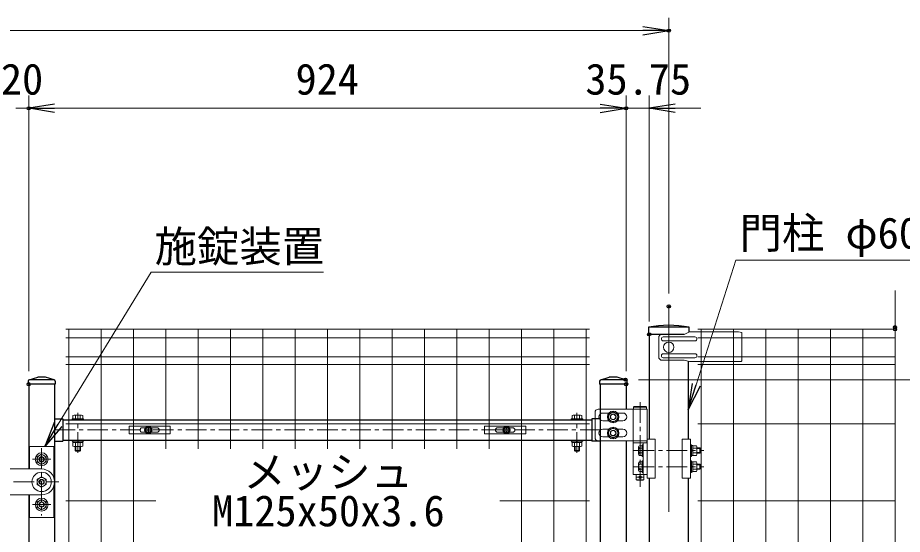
# Model space of a CAD drawing. Units: millimetres, scale not verified. Extents: x -4200 to 4200, y -2970 to 2970.
# Drawn here: x 1189 to 2557, y 361 to 1159 of the extents above; entities that cross this region are included whole.
import ezdxf
from ezdxf.enums import TextEntityAlignment as Align

# ---------------------------------------------------------------- set-up
doc = ezdxf.new("R2010")
doc.units = ezdxf.units.MM
doc.header["$LTSCALE"] = 10
doc.header["$PDMODE"] = 32
doc.header["$PDSIZE"] = 5
doc.linetypes.add('USER1', pattern=[50.8, 31.75, -6.35, 6.35, -6.35])
for name, color, linetype, lineweight in [('0-0_D-STR-TXT', 7, 'Continuous', 13), ('0-2_D-BMK', 2, 'USER1', 13), ('0-3_D-STR1', 1, 'Continuous', 25), ('0-6_D-STR3', 3, 'Continuous', 13), ('0-7_D-STR-DIM', 7, 'Continuous', 13), ('0-9_Defpoints', 6, 'Continuous', 25), ('0-E_D-STR2', 7, 'Continuous', 13)]:
    doc.layers.add(name, color=color, linetype=linetype, lineweight=lineweight)
doc.layers.add('0-8_0', color=7, linetype='Continuous')
doc.layers.add('0-B_NER', color=7, linetype='Continuous')
doc.styles.add('ＭＳ ゴシック', font='')
doc.styles.get('ＭＳ ゴシック').set_extended_font_data('MS Gothic')

# ---------------------------------------------------------------- blocks, each defined once
blk = doc.blocks.new('_Open')
at = {"layer": '0-8_0'}
blk.add_line((-10, 1.667), (0, 0), dxfattribs=at)
blk.add_lwpolyline([(-10, -1.667), (0, 0), (-10, 0)], dxfattribs=at)
blk = doc.blocks.new('U8')
at = {"layer": '0-2_D-BMK'}
for p, q in [((19359.3, 7870.4), (19359.3, 6565.6)), ((10662.5, 7089), (10662.5, 7709.9)), ((18382.5, 7089), (18382.5, 7709.9)), ((10302.5, 7442.5), (18742.5, 7442.5)), ((10102.5, 7160), (10102.5, 6120)), ((19261.3, 7125), (20343.3, 7125)), ((9961.3, 6990), (10243.7, 6990)), ((19261.3, 6875), (20343.3, 6875)), ((19409.3, 6715), (19309.3, 6715)), ((9160.4, 6640), (10370.9, 6640)), ((9961.3, 6290), (10243.7, 6290))]:
    blk.add_line(p, q, dxfattribs=at)
at = {"layer": '0-3_D-STR1'}
for p, q in [((9909.4, 8218.9), (10042.5, 8260)), ((10292.1, 8220), (9916.5, 8220)), ((10162.5, 8260), (10042.5, 8260)), ((10295.6, 8218.9), (10162.5, 8260)), ((18749.4, 8218.9), (18882.5, 8260)), ((19132.1, 8220), (18756.5, 8220)), ((19002.5, 8260), (18882.5, 8260)), ((19135.6, 8218.9), (19002.5, 8260)), ((9892.5, 8196), (9892.5, 8150)), ((10312.5, 8150), (9892.5, 8150)), ((9902.5, 8150), (9902.5, 6840)), ((10302.5, 8150), (10302.5, 300)), ((10312.5, 8196), (10312.5, 8150)), ((18732.5, 8196), (18732.5, 8150)), ((19152.5, 8150), (18732.5, 8150)), ((18742.5, 8150), (18742.5, 300)), ((19142.5, 8150), (19142.5, 7765)), ((19152.5, 8196), (19152.5, 8150)), ((10302.5, 7617.5), (10432.5, 7617.5)), ((10432.5, 7617.5), (10432.5, 7267.5)), ((10432.5, 7597.5), (18612.5, 7597.5)), ((18742.5, 7617.5), (18612.5, 7617.5)), ((18612.5, 7617.5), (18612.5, 7267.5)), ((10302.5, 7267.5), (10432.5, 7267.5)), ((10432.5, 7287.5), (18612.5, 7287.5)), ((18742.5, 7267.5), (18612.5, 7267.5)), ((19142.5, 7275), (19142.5, 2650)), ((9902.5, 6440), (9902.5, 300))]:
    blk.add_line(p, q, dxfattribs=at)
for centre, start, end in [((9916.5, 8196), 90, 180), ((10288.5, 8196), 0, 72.84994), ((18756.5, 8196), 90, 180), ((19128.5, 8196), 0, 72.84994)]:
    blk.add_arc(centre, 24, start, end, dxfattribs=at)
at = {"layer": '0-6_D-STR3'}
for p, q in [((19269.3, 7805), (19259.3, 7795)), ((19449.3, 7805), (19269.3, 7805)), ((19449.3, 7805), (19459.3, 7795)), ((10587.5, 7613.5), (10587.5, 7668)), ((10718.8, 7673.5), (10606.3, 7673.5)), ((10625, 7613.5), (10625, 7668)), ((10700, 7613.5), (10700, 7668)), ((10737.5, 7613.5), (10737.5, 7668)), ((18307.5, 7613.5), (18307.5, 7668)), ((18326.2, 7673.5), (18438.7, 7673.5)), ((18345, 7613.5), (18345, 7668)), ((18420, 7613.5), (18420, 7668)), ((18457.5, 7613.5), (18457.5, 7668)), ((18662.2, 7715), (18662.2, 7325)), ((19250.8, 7765), (18712.2, 7765)), ((18875.4, 7705), (18782.2, 7705)), ((19009.6, 7705), (19092.2, 7705)), ((19250.8, 7275), (19250.8, 7765)), ((19467.8, 7765), (19250.8, 7765)), ((19459.3, 7795), (19259.3, 7795)), ((19259.3, 7765), (19259.3, 7795)), ((19459.3, 7765), (19259.3, 7765)), ((19459.3, 7765), (19459.3, 7795)), ((19467.8, 7765), (19467.8, 6700)), ((10572.5, 7613.5), (10572.5, 7597.5)), ((10572.5, 7613.5), (10752.5, 7613.5)), ((10572.5, 7597.5), (10752.5, 7597.5)), ((10737.5, 7613.5), (10587.5, 7613.5)), ((10752.5, 7613.5), (10752.5, 7597.5)), ((18292.5, 7613.5), (18292.5, 7597.5)), ((18472.5, 7613.5), (18292.5, 7613.5)), ((18472.5, 7597.5), (18292.5, 7597.5)), ((18307.5, 7613.5), (18457.5, 7613.5)), ((18472.5, 7613.5), (18472.5, 7597.5)), ((18875.4, 7585), (18782.2, 7585)), ((19009.6, 7585), (19092.2, 7585)), ((18875.4, 7455), (18782.2, 7455)), ((19009.6, 7455), (19092.2, 7455)), ((10572.5, 7287.5), (10572.5, 7271.5)), ((10572.5, 7287.5), (10752.5, 7287.5)), ((10572.5, 7271.5), (10752.5, 7271.5)), ((10666.3, 7251.5), (10654.7, 7271.5)), ((10673.2, 7251.5), (10661.7, 7271.5)), ((10752.5, 7287.5), (10752.5, 7271.5)), ((18292.5, 7287.5), (18292.5, 7271.5)), ((18472.5, 7287.5), (18292.5, 7287.5)), ((18472.5, 7271.5), (18292.5, 7271.5)), ((18371.8, 7251.5), (18383.4, 7271.5)), ((18378.7, 7251.5), (18390.3, 7271.5)), ((18472.5, 7287.5), (18472.5, 7271.5)), ((19250.8, 7275), (18712.2, 7275)), ((18875.4, 7335), (18782.2, 7335)), ((19009.6, 7335), (19092.2, 7335)), ((19467.8, 7275), (19250.8, 7275)), ((19467.8, 7275), (19250.8, 7275)), ((19254.3, 7245), (19254.3, 7275)), ((19254.3, 7275), (19464.3, 7275)), ((19464.3, 7245), (19464.3, 7275)), ((19467.8, 7300), (19592.8, 7300)), ((19592.8, 7300), (19592.8, 6700)), ((20012, 7300), (20012, 6700)), ((20137, 7300), (20012, 7300)), ((20137, 7300), (20137, 6700)), ((9912.5, 7190), (9912.5, 6840)), ((10292.5, 7190), (9912.5, 7190)), ((10292.5, 6702.4), (10292.5, 7190)), ((10587.5, 7251.5), (10587.5, 7192)), ((10606.3, 7186.5), (10718.8, 7186.5)), ((10622.5, 7123.5), (10622.5, 7186.5)), ((10622.5, 7123.5), (10632.5, 7113.5)), ((10622.5, 7123.5), (10702.5, 7123.5)), ((10625, 7251.5), (10625, 7192)), ((10632.5, 7113.5), (10632.5, 7186.5)), ((10692.5, 7113.5), (10692.5, 7186.5)), ((10692.5, 7113.5), (10702.5, 7123.5)), ((10700, 7251.5), (10700, 7192)), ((10702.5, 7123.5), (10702.5, 7186.5)), ((10737.5, 7251.5), (10737.5, 7192)), ((18307.5, 7251.5), (18307.5, 7192)), ((18438.7, 7186.5), (18326.2, 7186.5)), ((18342.5, 7123.5), (18342.5, 7186.5)), ((18352.5, 7113.5), (18342.5, 7123.5)), ((18422.5, 7123.5), (18342.5, 7123.5)), ((18345, 7251.5), (18345, 7192)), ((18352.5, 7113.5), (18352.5, 7186.5)), ((18412.5, 7113.5), (18412.5, 7186.5)), ((18422.5, 7123.5), (18412.5, 7113.5)), ((18420, 7251.5), (18420, 7192)), ((18422.5, 7123.5), (18422.5, 7186.5)), ((18457.5, 7251.5), (18457.5, 7192)), ((19250.8, 6755), (19250.8, 7245)), ((19250.8, 7245), (19467.8, 7245)), ((19464.3, 7245), (19254.3, 7245)), ((19336.8, 7181.3), (19336.8, 7068.7)), ((19347.6, 7200), (19391.8, 7200)), ((19347.6, 7162.6), (19391.8, 7162.6)), ((19391.8, 7035), (19391.8, 7215)), ((19391.8, 7200), (19391.8, 7050)), ((19407.8, 6755), (19407.8, 7245)), ((20137, 7215), (20153, 7215)), ((20137, 7035), (20137, 7215)), ((20153, 7215), (20153, 7035)), ((20153, 7202), (20153, 7048)), ((20153, 7135.7), (20173, 7124.1)), ((20153, 7128.8), (20173, 7117.2)), ((20173, 7200), (20231, 7200)), ((20173, 7200), (20173, 7050)), ((20173, 7162.5), (20231, 7162.5)), ((20238, 7182.8), (20238, 7067.3)), ((20238, 7165), (20281.8, 7165)), ((20281.8, 7165), (20291.8, 7155)), ((10102.5, 7070.8), (10032.5, 7030.4)), ((10032.5, 6949.6), (10032.5, 7030.4)), ((10102.5, 7070.8), (10172.5, 7030.4)), ((10172.5, 6949.6), (10172.5, 7030.4)), ((10692.5, 7113.5), (10632.5, 7113.5)), ((18352.5, 7113.5), (18412.5, 7113.5)), ((19347.6, 7087.4), (19391.8, 7087.4)), ((19347.6, 7050), (19391.8, 7050)), ((19391.8, 7035), (19407.8, 7035)), ((20137, 7035), (20153, 7035)), ((20153, 7048), (20173, 7048)), ((20173, 7087.5), (20231, 7087.5)), ((20173, 7050), (20231, 7050)), ((20238, 7095), (20291.8, 7095)), ((20238, 7085), (20281.8, 7085)), ((10102.5, 6909.2), (10032.5, 6949.6)), ((10102.5, 6909.2), (10172.5, 6949.6)), ((19336.8, 6931.3), (19336.8, 6818.7)), ((19347.6, 6950), (19391.8, 6950)), ((19347.6, 6912.6), (19391.8, 6912.6)), ((19391.8, 6785), (19391.8, 6965)), ((19391.8, 6950), (19391.8, 6800)), ((20137, 6965), (20153, 6965)), ((20137, 6785), (20137, 6965)), ((20153, 6965), (20153, 6785)), ((20153, 6952), (20153, 6798)), ((20153, 6885.7), (20173, 6874.1)), ((20153, 6878.8), (20173, 6867.2)), ((20173, 6950), (20231, 6950)), ((20173, 6950), (20173, 6800)), ((20173, 6912.5), (20231, 6912.5)), ((20238, 6932.8), (20238, 6817.3)), ((20238, 6915), (20281.8, 6915)), ((20238, 6845), (20291.8, 6845)), ((20281.8, 6915), (20291.8, 6905)), ((9472.5, 6840), (10102.5, 6840)), ((10102.5, 6720.8), (10032.5, 6680.4)), ((10102.5, 6720.8), (10172.5, 6680.4)), ((19467.8, 6755), (19250.8, 6755)), ((19299.3, 6755), (19299.3, 6675)), ((19347.6, 6837.4), (19391.8, 6837.4)), ((19347.6, 6800), (19391.8, 6800)), ((19391.8, 6785), (19407.8, 6785)), ((19419.3, 6755), (19419.3, 6675)), ((20137, 6785), (20153, 6785)), ((20153, 6798), (20173, 6798)), ((20173, 6837.5), (20231, 6837.5)), ((20173, 6800), (20231, 6800)), ((20238, 6835), (20281.8, 6835)), ((10032.5, 6599.6), (10032.5, 6680.4)), ((10102.5, 6559.2), (10032.5, 6599.6)), ((10102.5, 6559.2), (10172.5, 6599.6)), ((10172.5, 6599.6), (10172.5, 6680.4)), ((10292.5, 6702.4), (10292.5, 6702.4)), ((10292.5, 6577.6), (10292.5, 6090)), ((10292.5, 6577.5), (10292.5, 6190)), ((19299.3, 6675), (19309.3, 6665)), ((19299.3, 6675), (19419.3, 6675)), ((19309.3, 6665), (19409.3, 6665)), ((19409.3, 6665), (19419.3, 6675)), ((19467.8, 6700), (19592.8, 6700)), ((20137, 6700), (20012, 6700)), ((9472.5, 6440), (10102.5, 6440)), ((9912.5, 6090), (9912.5, 6440)), ((10102.5, 6370.8), (10032.5, 6330.4)), ((10102.5, 6370.8), (10032.5, 6330.4)), ((10032.5, 6330.4), (10032.5, 6249.6)), ((10032.5, 6249.6), (10032.5, 6330.4)), ((10102.5, 6370.8), (10172.5, 6330.4)), ((10102.5, 6370.8), (10172.5, 6330.4)), ((10172.5, 6330.4), (10172.5, 6249.6)), ((10172.5, 6249.6), (10172.5, 6330.4)), ((10102.5, 6209.2), (10032.5, 6249.6)), ((10102.5, 6209.2), (10032.5, 6249.6)), ((10102.5, 6209.2), (10172.5, 6249.6)), ((10102.5, 6209.2), (10172.5, 6249.6)), ((10292.5, 6090), (9912.5, 6090))]:
    blk.add_line(p, q, dxfattribs=at)
for points in [[(18942.5, 7726), (18872.4, 7685.5), (18872.4, 7604.5), (18942.5, 7564), (19012.7, 7604.5), (19012.7, 7685.5)], [(18942.5, 7476), (18872.4, 7435.5), (18872.4, 7354.5), (18942.5, 7314), (19012.7, 7354.5), (19012.7, 7435.5)]]:
    blk.add_lwpolyline(points, close=True, dxfattribs=at)
for points in [[(10739.5, 7251.5), (10585.5, 7251.5), (10585.5, 7271.5)], [(10739.5, 7251.5), (10739.5, 7271.5), (10585.5, 7271.5)], [(18305.5, 7251.5), (18459.5, 7251.5), (18459.5, 7271.5)], [(18305.5, 7251.5), (18305.5, 7271.5), (18459.5, 7271.5)], [(19391.8, 7215), (19407.8, 7215), (19407.8, 7035)], [(20153, 7202), (20173, 7202), (20173, 7048)], [(20238, 7155), (20291.8, 7155), (20291.8, 7095)], [(20281.8, 7165), (20281.8, 7085), (20291.8, 7095)], [(19391.8, 6965), (19407.8, 6965), (19407.8, 6785)], [(20153, 6952), (20173, 6952), (20173, 6798)], [(20238, 6905), (20291.8, 6905), (20291.8, 6845)], [(20281.8, 6915), (20281.8, 6835), (20291.8, 6845)]]:
    blk.add_lwpolyline(points, dxfattribs=at)
for centre, radius in [((18942.5, 7645), 90), ((18942.5, 7645), 90), ((18942.5, 7645), 70.3), ((18942.5, 7645), 45), ((18942.5, 7645), 40), ((18942.5, 7645), 40), ((18942.5, 7395), 90), ((18942.5, 7395), 90), ((18942.5, 7395), 70.3), ((18942.5, 7395), 45), ((18942.5, 7395), 40), ((18942.5, 7395), 40), ((10102.5, 6990), 100), ((10102.5, 6990), 70), ((10102.5, 6990), 40), ((10102.5, 6990), 35), ((10102.5, 6640), 150), ((10102.5, 6640), 70), ((19359.3, 6715), 20), ((10102.5, 6640), 40), ((10102.5, 6640), 35), ((10102.5, 6290), 100), ((10102.5, 6290), 100), ((10102.5, 6290), 70), ((10102.5, 6290), 70), ((10102.5, 6290), 40), ((10102.5, 6290), 40), ((10102.5, 6290), 35), ((10102.5, 6290), 35)]:
    blk.add_circle(centre, radius, dxfattribs=at)
for centre, radius, start, end in [((10606.3, 7639), 34.5, 57.13278, 122.86722), ((10662.5, 7543.6), 129.9, 73.22135, 106.77865), ((10718.8, 7639), 34.5, 57.13278, 122.86722), ((18326.2, 7639), 34.5, 57.13278, 122.86722), ((18382.5, 7543.6), 129.9, 73.22135, 106.77865), ((18438.7, 7639), 34.5, 57.13278, 122.86722), ((18712.2, 7715), 50, 90, 180), ((18782.2, 7645), 60, 90, 270), ((19092.2, 7645), 60, 270, 90), ((18782.2, 7395), 60, 90, 270), ((19092.2, 7395), 60, 270, 90), ((18712.2, 7325), 50, 180, 270), ((10606.3, 7221), 34.5, 237.13278, 302.86722), ((10662.5, 7316.4), 129.9, 253.22135, 286.77865), ((10718.8, 7221), 34.5, 237.13278, 302.86722), ((18326.2, 7221), 34.5, 237.13278, 302.86722), ((18382.5, 7316.4), 129.9, 253.22135, 286.77865), ((18438.7, 7221), 34.5, 237.13278, 302.86722), ((19358.4, 7181.3), 21.6, 120, 240), ((19407.6, 7125), 70.8, 147.93138, 212.06862), ((20209.6, 7181.3), 28.5, 318.83491, 41.16509), ((20134.1, 7125), 104, 338.85295, 21.14705), ((19358.4, 7068.7), 21.6, 120, 240), ((20209.6, 7068.8), 28.5, 318.86505, 41.13495), ((19358.4, 6931.3), 21.6, 120, 240), ((19407.6, 6875), 70.8, 147.93138, 212.06862), ((20209.6, 6931.3), 28.5, 318.83491, 41.16509), ((20134.1, 6875), 104, 338.85295, 21.14705), ((10102.5, 6640), 200, 270, 89.99983), ((19358.4, 6818.7), 21.6, 120, 240), ((20209.6, 6818.8), 28.5, 318.86505, 41.13495)]:
    blk.add_arc(centre, radius, start, end, dxfattribs=at)
at = {"layer": '0-9_Defpoints'}
for centre in [(11752.5, 7442.5), (17292.5, 7442.5)]:
    blk.add_circle(centre, 40, dxfattribs=at)
blk = doc.blocks.new('A$Cc5bff5c2')
at = {"layer": '0-6_D-STR3'}
for p, q in [((-297.7, 60), (337.3, 60)), ((-297.7, -60), (-297.7, 60)), ((-95.2, 35), (-45.6, 35)), ((-18.5, 4.2), (-31.5, 3.9)), ((-31.5, 3.9), (-31.5, -4)), ((-4, 31.5), (-4.2, 18.5)), ((-4, 31.5), (4, 31.5)), ((4, 31.5), (4.2, 18.5)), ((18.5, 4.2), (31.5, 3.9)), ((31.5, 3.9), (31.5, -4)), ((45.6, 35), (134.8, 35)), ((-95.2, -35), (-45.6, -35)), ((-18.5, -4.2), (-31.5, -4)), ((-4, -31.5), (-4.2, -18.5)), ((18.5, -4.2), (31.5, -4)), ((45.6, -35), (134.8, -35))]:
    blk.add_line(p, q, dxfattribs=at)
for points in [[(-297.7, -60), (337.3, -60), (337.3, 60)], [(-4, -31.5), (4, -31.5), (4.2, -18.5)]]:
    blk.add_lwpolyline(points, dxfattribs=at)
for radius in [57.5, 52.5]:
    blk.add_circle((0, 0), radius, dxfattribs=at)
for centre, radius, start, end in [((-95.2, 0), 35, 90, 270), ((-19.1, 19), 14.9, 270, 0), ((19.1, 19), 14.9, 180, 270), ((134.8, 0), 35, 270, 90), ((-19.1, -19), 14.9, 0, 90), ((19.1, -19), 14.9, 90, 180)]:
    blk.add_arc(centre, radius, start, end, dxfattribs=at)
blk = doc.blocks.new('A$C5ba32ecb')
at = {"layer": '0-6_D-STR3'}
for p, q in [((-337.5, 60), (297.5, 60)), ((-337.5, -60), (-337.5, 60)), ((-135, 35), (-45.6, 35)), ((-18.5, 4.2), (-31.5, 3.9)), ((-31.5, 3.9), (-31.5, -4)), ((-4, 31.5), (-4.2, 18.5)), ((-4, 31.5), (4, 31.5)), ((4, 31.5), (4.2, 18.5)), ((18.5, 4.2), (31.5, 3.9)), ((31.5, 3.9), (31.5, -4)), ((45.6, 35), (95, 35)), ((-135, -35), (-45.6, -35)), ((-18.5, -4.2), (-31.5, -4)), ((-4, -31.5), (-4.2, -18.5)), ((18.5, -4.2), (31.5, -4)), ((45.6, -35), (95, -35))]:
    blk.add_line(p, q, dxfattribs=at)
for points in [[(-337.5, -60), (297.5, -60), (297.5, 60)], [(-4, -31.5), (4, -31.5), (4.2, -18.5)]]:
    blk.add_lwpolyline(points, dxfattribs=at)
for radius in [57.5, 52.5]:
    blk.add_circle((0, 0), radius, dxfattribs=at)
for centre, radius, start, end in [((-135, 0), 35, 90, 270), ((-19.1, 19), 14.9, 270, 0), ((19.1, 19), 14.9, 180, 270), ((95, 0), 35, 270, 90), ((-19.1, -19), 14.9, 0, 90), ((19.1, -19), 14.9, 90, 180)]:
    blk.add_arc(centre, radius, start, end, dxfattribs=at)

msp = doc.modelspace()

# ---------------------------------------------------------------- linework, layer by layer
at = {"layer": '0-0_D-STR-TXT'}
for points in [[(2795.84, 784.34), (2299.23, 784.34), (2238.08, 591.62)], [(1661.68, 765.83), (1395.07, 765.83), (1251.52, 530.82)]]:
    msp.add_lwpolyline(points, dxfattribs=at)
at = {"layer": '0-2_D-BMK'}
msp.add_line((2195.73, 712.92), (2195.73, -432.89), dxfattribs=at)
at = {"layer": '0-3_D-STR1'}
for p, q in [((2227.18, 680.68), (2164.28, 680.68)), ((2164.28, 680.68), (2164.28, 669.68)), ((2227.18, 680.68), (2164.28, 680.68)), ((2164.28, 680.68), (2164.28, 669.68)), ((2227.18, 673.35), (2227.18, 680.68)), ((2227.18, 673.35), (2227.18, 680.68)), ((2219.72, 669.68), (2164.28, 669.68)), ((2219.72, 669.68), (2164.28, 669.68)), ((2165.48, 669.68), (2165.48, 507.68)), ((2225.98, 628.3), (2225.98, 507.68)), ((2165.48, 447.68), (2165.48, 253.18)), ((2225.98, 447.68), (2225.98, 253.18))]:
    msp.add_line(p, q, dxfattribs=at)
msp.add_arc((2195.73, 521.25), 162.5, 78.84081, 101.15919, dxfattribs=at)
msp.add_arc((2195.73, 521.25), 162.5, 78.84081, 101.15919, dxfattribs=at)
at = {"layer": '0-6_D-STR3'}
for p, q in [((2227.86, 673.68), (2219.72, 669.68)), ((2303.73, 673.68), (2227.86, 673.68)), ((2303.73, 673.68), (2308.73, 672.68)), ((2308.73, 672.68), (2308.73, 628.87)), ((2180.25, 664.68), (2180.25, 634.68)), ((2219.72, 669.68), (2185.25, 669.68)), ((2236.32, 665.68), (2187.32, 665.68)), ((2236.32, 659.68), (2187.32, 659.68)), ((2219.72, 629.68), (2185.25, 629.68)), ((2236.32, 639.68), (2187.32, 639.68)), ((2236.32, 633.68), (2187.32, 633.68)), ((2219.72, 629.68), (2227.94, 627.87)), ((2227.94, 627.87), (2307.73, 627.87))]:
    msp.add_line(p, q, dxfattribs=at)
msp.add_circle((2195.73, 649.68), 8, dxfattribs=at)
for centre, radius, start, end in [((2185.25, 664.68), 5, 90, 180), ((2187.32, 662.68), 3, 90, 270), ((2236.32, 662.68), 3, 270, 90), ((2185.25, 634.68), 5, 180, 270), ((2187.32, 636.68), 3, 90, 270), ((2236.32, 636.68), 3, 270, 90), ((2307.73, 628.87), 1, 270, 0)]:
    msp.add_arc(centre, radius, start, end, dxfattribs=at)
at = {"layer": '0-7_D-STR-DIM'}
for p, q in [((2195.73, 732.92), (2195.73, 1158.93)), ((235.73, 1138.93), (2155.73, 1138.93)), ((1205.73, 612.69), (1205.73, 1038.93)), ((1205.73, 612.69), (1205.73, 1038.93)), ((2129.73, 612.69), (2129.73, 1038.93)), ((2129.73, 612.69), (2129.73, 1038.93)), ((2165.48, 689.68), (2165.48, 1038.93)), ((1205.73, 1018.93), (1185.73, 1018.93)), ((2089.73, 1018.93), (1245.73, 1018.93)), ((1245.73, 1018.93), (1285.73, 1018.93)), ((2089.73, 1018.93), (2049.73, 1018.93)), ((2165.48, 1018.93), (2129.73, 1018.93)), ((2205.48, 1018.93), (2245.48, 1018.93)), ((2148.7, 599.69), (2715.73, 599.69))]:
    msp.add_line(p, q, dxfattribs=at)
at = {"layer": '0-9_Defpoints'}
for p in [(2195.73, 1138.93), (1205.73, 1018.93), (2129.73, 1018.93), (2195.73, 712.92), (2165.48, 669.68), (2545.73, 680.68), (2545.73, 680.68), (2545.73, 677.68), (2128.7, 599.69), (1205.73, 592.69), (2129.73, 592.69)]:
    msp.add_point(p, dxfattribs=at)
at = {"layer": '0-E_D-STR2'}
for p, q in [((2072.98, 677.68), (1262.98, 677.68)), ((1267.98, 677.68), (1267.98, -192.32)), ((1317.98, 677.68), (1317.98, -192.32)), ((1367.98, 677.68), (1367.98, -192.32)), ((1417.98, 677.68), (1417.98, 492.91)), ((1467.98, 677.68), (1467.98, 492.91)), ((1517.98, 677.68), (1517.98, 492.91)), ((1567.98, 677.68), (1567.98, 492.91)), ((1617.98, 677.68), (1617.98, 492.91)), ((1667.98, 677.68), (1667.98, 492.91)), ((1717.98, 677.68), (1717.98, 492.91)), ((1767.98, 677.68), (1767.98, 492.91)), ((1817.98, 677.68), (1817.98, 492.91)), ((1867.98, 677.68), (1867.98, 492.91)), ((1917.98, 677.68), (1917.98, 492.91)), ((1967.98, 677.68), (1967.98, -192.32)), ((2017.98, 677.68), (2017.98, -192.32)), ((2067.98, 677.68), (2067.98, -192.32)), ((2545.73, 677.68), (2240.73, 677.68)), ((2245.73, 677.68), (2245.73, 253.18)), ((2295.73, 677.68), (2295.73, -192.32)), ((2345.73, 677.68), (2345.73, -192.32)), ((2395.73, 677.68), (2395.73, -192.32)), ((2445.73, 677.68), (2445.73, -192.32)), ((2495.73, 677.68), (2495.73, -192.32)), ((2072.98, 664.58), (1262.98, 664.58)), ((2545.73, 664.58), (2240.73, 664.58)), ((2072.98, 634.78), (1262.98, 634.78)), ((2545.73, 634.78), (2240.73, 634.78)), ((2072.98, 622.93), (1262.98, 622.93)), ((2545.73, 622.93), (2240.73, 622.93)), ((2072.98, 531.68), (1262.98, 531.68)), ((2545.73, 531.68), (2240.73, 531.68)), ((1402.58, 412.68), (1262.98, 412.68)), ((2072.98, 412.68), (1934.68, 412.68)), ((2545.73, 412.68), (2240.73, 412.68))]:
    msp.add_line(p, q, dxfattribs=at)
msp.add_lwpolyline([(2545.73, -357.32), (2545.73, 217.03), (2510.49, 229.86), (2580.97, 255.51), (2545.73, 268.34), (2545.73, 737.68)], dxfattribs=at)

# ---------------------------------------------------------------- block references
at = {"layer": '0-0_D-STR-TXT', "xscale": 4, "yscale": 4}
for p, rotation in [((2225.98, 553.49), 252.39489), ((1230.66, 496.68), 238.58171)]:
    msp.add_blockref('_Open', p, dxfattribs=dict(at, rotation=rotation))
at = {"layer": '0-7_D-STR-DIM'}
for name, p, xscale, yscale in [('_Open', (2195.73, 1138.93), 4, 4), ('_Open', (2129.73, 1018.93), 4, 4), ('_Open', (2129.73, 1018.93), 4, 4), ('A$Cc5bff5c2', (1390.76, 521.93), 0.1, 0.1), ('A$C5ba32ecb', (1944.73, 521.93), 0.1, 0.1)]:
    msp.add_blockref(name, p, dxfattribs=dict(at, xscale=xscale, yscale=yscale))
at = {"layer": '0-7_D-STR-DIM', "xscale": 4, "yscale": 4, "rotation": 180}
for p in [(1205.73, 1018.93), (1205.73, 1018.93), (2165.48, 1018.93)]:
    msp.add_blockref('_Open', p, dxfattribs=at)
at = {"layer": '0-B_NER', "xscale": 0.1, "yscale": 0.1}
msp.add_blockref('U8', (215.48, -222.32), dxfattribs=at)

# ---------------------------------------------------------------- texts
at = {"layer": '0-0_D-STR-TXT', "style": 'ＭＳ ゴシック'}
for s, p in [('門柱 φ60.5x2.3', (2305.21, 787.91)), ('施錠装置', (1400.46, 767.11)), ('メッシュ', (1537.78, 418.72))]:
    msp.add_text(s, height=48.09, dxfattribs=at).set_placement(p, align=Align.BOTTOM_LEFT)
at = {"layer": '0-7_D-STR-DIM', "style": 'ＭＳ ゴシック'}
for s, p in [('20', (1162.73, 1025.67)), ('924', (1618.48, 1025.67)), ('35.75', (2066.76, 1025.67))]:
    msp.add_text(s, height=48.09, dxfattribs=at).set_placement(p, align=Align.BOTTOM_LEFT)
at = {"layer": '0-E_D-STR2', "style": 'ＭＳ ゴシック'}
msp.add_text('M125x50x3.6', height=48.09, dxfattribs=at).set_placement((1489.3, 358.66), align=Align.BOTTOM_LEFT)

doc.saveas('drawing.dxf')
